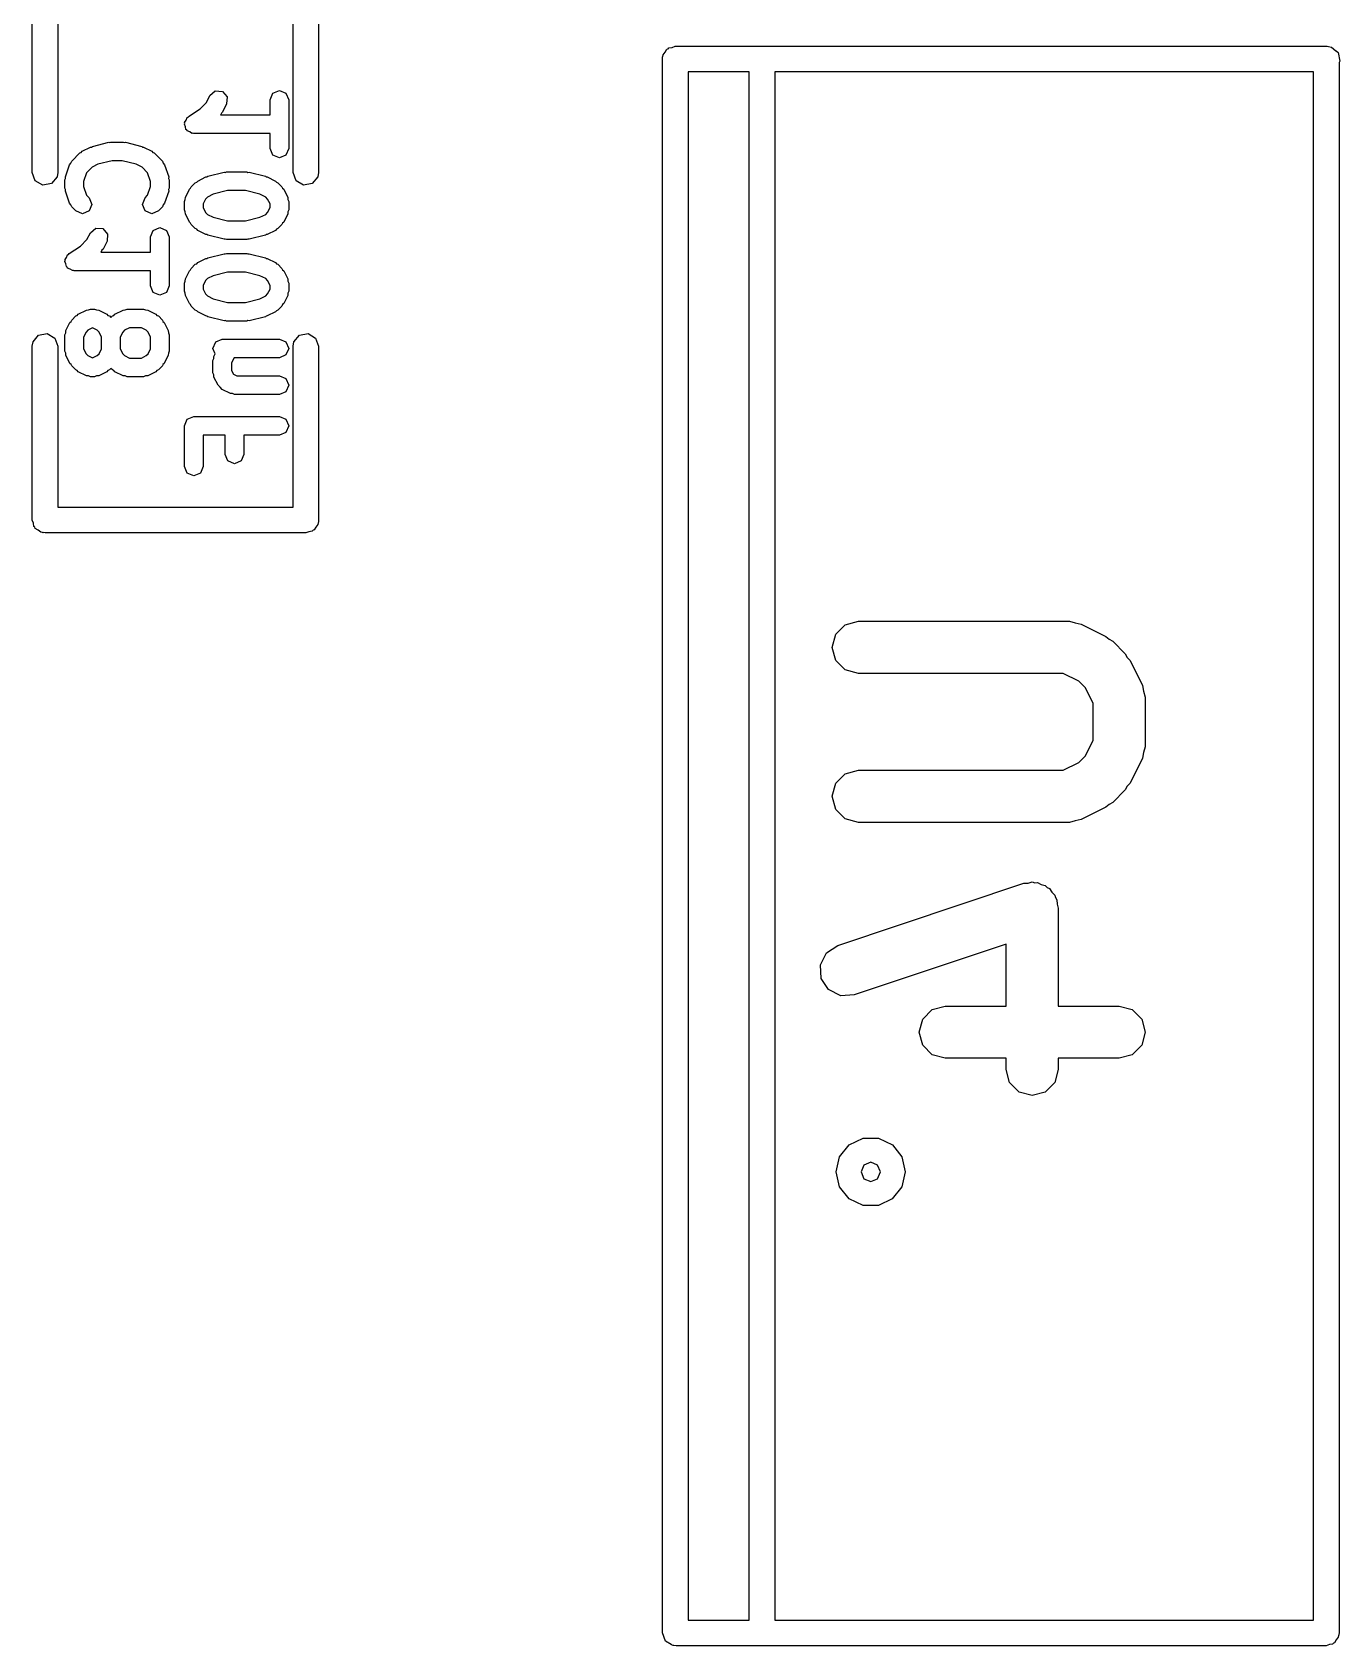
# Model space of a CAD drawing. Extents: x 0.17 to 3, y 0.09 to 2.28.
# Drawn here: x 1.812 to 2.1129, y 0.4759 to 0.8473 of the extents above; entities that cross this region are included whole.
import ezdxf

# ---------------------------------------------------------------- set-up
doc = ezdxf.new("R2010")
doc.units = 0
doc.header["$MEASUREMENT"] = 0
doc.layers.add('BLACK', color=7, linetype='CONTINUOUS')

msp = doc.modelspace()

# ---------------------------------------------------------------- linework, layer by layer
at = {"layer": 'BLACK', "linetype": 'CONTINUOUS'}
for p, q in [((1.81205, 0.815), (1.81205, 0.855)), ((1.81795, 0.852047), (1.81795, 0.815)), ((1.87205, 0.815), (1.87205, 0.852047)), ((1.87795, 0.852818), (1.87795, 0.815)), ((1.95772, 0.8427), (1.9581, 0.843364)), ((1.9581, 0.843364), (1.95835, 0.843455)), ((1.95835, 0.843455), (1.95852, 0.84366)), ((1.95852, 0.84366), (1.95928, 0.843793)), ((1.95928, 0.843793), (1.96, 0.844055)), ((1.96, 0.844055), (2.11, 0.844055)), ((2.11, 0.844055), (2.11029, 0.844005)), ((2.11029, 0.844005), (2.11032, 0.84401)), ((2.11032, 0.84401), (2.11034, 0.843995)), ((2.11034, 0.843995), (2.11101, 0.843877)), ((2.11101, 0.843877), (2.11203, 0.84302)), ((2.11203, 0.84302), (2.11207, 0.843)), ((2.11207, 0.843), (2.11207, 0.842988)), ((2.11207, 0.842988), (2.11256, 0.842579)), ((1.95705, 0.841102), (1.95711, 0.841486)), ((1.95705, 0.478898), (1.95705, 0.841102)), ((1.95709, 0.841615), (1.95716, 0.841729)), ((1.95711, 0.841486), (1.95709, 0.841615)), ((1.95716, 0.841729), (1.95723, 0.842112)), ((1.95723, 0.842112), (1.95772, 0.8427)), ((2.11256, 0.842579), (2.11291, 0.84059)), ((2.11291, 0.84059), (2.11276, 0.840326)), ((2.11276, 0.840326), (2.11276, 0.478898)), ((1.96295, 0.83815), (1.96295, 0.48185)), ((1.97705, 0.83815), (1.96295, 0.83815)), ((1.97705, 0.48185), (1.97705, 0.83815)), ((1.98295, 0.83815), (1.98295, 0.48185)), ((2.10685, 0.83815), (1.98295, 0.83815)), ((2.10685, 0.48185), (2.10685, 0.83815)), ((1.85214, 0.831143), (1.85292, 0.832707)), ((1.85292, 0.832707), (1.85416, 0.833785)), ((1.85416, 0.833785), (1.8558, 0.833668)), ((1.8558, 0.833668), (1.85688, 0.832425)), ((1.85688, 0.832425), (1.85676, 0.830784)), ((1.86676, 0.831745), (1.86739, 0.833266)), ((1.86739, 0.833266), (1.86891, 0.833895)), ((1.86891, 0.833895), (1.87043, 0.833266)), ((1.87043, 0.833266), (1.87106, 0.831745)), ((1.84802, 0.827906), (1.85066, 0.829664)), ((1.85066, 0.829664), (1.85214, 0.831143)), ((1.85542, 0.828349), (1.85534, 0.828267)), ((1.85534, 0.828267), (1.86676, 0.828267)), ((1.85556, 0.828676), (1.85542, 0.828349)), ((1.85583, 0.828908), (1.85556, 0.828676)), ((1.85676, 0.830784), (1.85583, 0.828908)), ((1.86676, 0.828267), (1.86676, 0.831745)), ((1.87106, 0.831745), (1.87106, 0.820488)), ((1.84706, 0.826117), (1.84715, 0.826321)), ((1.8473, 0.825538), (1.84706, 0.826117)), ((1.8471, 0.826538), (1.84745, 0.827058)), ((1.84715, 0.826321), (1.8471, 0.826538)), ((1.84742, 0.824924), (1.8473, 0.825538)), ((1.84761, 0.824801), (1.84742, 0.824924)), ((1.84745, 0.827058), (1.84769, 0.827637)), ((1.84769, 0.824596), (1.84761, 0.824801)), ((1.84769, 0.827637), (1.8479, 0.827722)), ((1.84827, 0.824357), (1.84769, 0.824596)), ((1.8479, 0.827722), (1.84802, 0.827906)), ((1.84879, 0.824008), (1.84827, 0.824357)), ((1.82356, 0.819906), (1.82544, 0.820844)), ((1.82544, 0.820844), (1.82568, 0.820862)), ((1.82568, 0.820862), (1.82588, 0.821007)), ((1.82588, 0.821007), (1.82963, 0.821945)), ((1.82963, 0.821945), (1.8299, 0.821905)), ((1.8299, 0.821905), (1.83015, 0.822009)), ((1.83015, 0.822009), (1.83297, 0.822009)), ((1.83297, 0.822009), (1.83322, 0.821905)), ((1.83322, 0.821905), (1.83349, 0.821945)), ((1.83349, 0.821945), (1.83724, 0.821007)), ((1.83724, 0.821007), (1.83744, 0.820862)), ((1.83744, 0.820862), (1.83768, 0.820844)), ((1.83768, 0.820844), (1.83956, 0.819906)), ((1.84901, 0.824051), (1.84879, 0.824008)), ((1.84921, 0.823967), (1.84901, 0.824051)), ((1.86676, 0.823967), (1.84921, 0.823967)), ((1.86676, 0.820488), (1.86676, 0.823967)), ((1.82061, 0.816787), (1.82094, 0.817165)), ((1.82094, 0.817165), (1.82113, 0.817627)), ((1.82113, 0.817627), (1.82301, 0.819504)), ((1.82301, 0.819504), (1.82333, 0.819639)), ((1.82333, 0.819639), (1.82356, 0.819906)), ((1.83042, 0.817709), (1.82715, 0.816893)), ((1.8327, 0.817709), (1.83042, 0.817709)), ((1.83597, 0.816893), (1.8327, 0.817709)), ((1.83956, 0.819906), (1.83979, 0.819639)), ((1.83979, 0.819639), (1.84012, 0.819504)), ((1.84012, 0.819504), (1.84199, 0.817627)), ((1.84199, 0.817627), (1.84219, 0.817165)), ((1.84219, 0.817165), (1.84251, 0.816787)), ((1.86739, 0.818968), (1.86676, 0.820488)), ((1.86891, 0.818338), (1.86739, 0.818968)), ((1.87043, 0.818968), (1.86891, 0.818338)), ((1.87106, 0.820488), (1.87043, 0.818968)), ((1.81274, 0.813102), (1.81205, 0.815)), ((1.81777, 0.81399), (1.81648, 0.812443)), ((1.81795, 0.815), (1.81777, 0.81399)), ((1.81956, 0.813293), (1.8197, 0.81362)), ((1.81956, 0.811417), (1.81956, 0.813293)), ((1.81967, 0.813973), (1.82061, 0.816787)), ((1.8197, 0.81362), (1.81967, 0.813973)), ((1.82453, 0.814946), (1.82386, 0.812944)), ((1.8258, 0.816216), (1.82453, 0.814946)), ((1.82715, 0.816893), (1.8258, 0.816216)), ((1.83732, 0.816216), (1.83597, 0.816893)), ((1.83859, 0.814946), (1.83732, 0.816216)), ((1.83926, 0.812944), (1.83859, 0.814946)), ((1.84251, 0.816787), (1.84345, 0.813973)), ((1.84345, 0.813973), (1.84343, 0.81362)), ((1.84343, 0.81362), (1.84356, 0.813293)), ((1.84356, 0.813293), (1.84356, 0.811417)), ((1.85013, 0.81303), (1.852, 0.813968)), ((1.852, 0.813968), (1.85225, 0.813986)), ((1.85225, 0.813986), (1.85244, 0.814131)), ((1.85244, 0.814131), (1.8562, 0.815069)), ((1.8562, 0.815069), (1.85646, 0.815029)), ((1.85646, 0.815029), (1.85672, 0.815133)), ((1.85672, 0.815133), (1.86141, 0.815133)), ((1.86141, 0.815133), (1.86166, 0.815029)), ((1.86166, 0.815029), (1.86193, 0.815069)), ((1.86193, 0.815069), (1.86568, 0.814131)), ((1.86568, 0.814131), (1.86588, 0.813986)), ((1.86588, 0.813986), (1.86612, 0.813968)), ((1.86612, 0.813968), (1.868, 0.81303)), ((1.87274, 0.813102), (1.87205, 0.815)), ((1.87777, 0.81399), (1.87648, 0.812443)), ((1.87795, 0.815), (1.87777, 0.81399)), ((1.81449, 0.812092), (1.81274, 0.813102)), ((1.81648, 0.812443), (1.81449, 0.812092)), ((1.8197, 0.81109), (1.81956, 0.811417)), ((1.81967, 0.810737), (1.8197, 0.81109)), ((1.82061, 0.807922), (1.81967, 0.810737)), ((1.82386, 0.812944), (1.82386, 0.811766)), ((1.82386, 0.811766), (1.82453, 0.809764)), ((1.82453, 0.809764), (1.82511, 0.809184)), ((1.83802, 0.809184), (1.83859, 0.809764)), ((1.83859, 0.809764), (1.83926, 0.811766)), ((1.83926, 0.811766), (1.83926, 0.812944)), ((1.84345, 0.810737), (1.84251, 0.807922)), ((1.84356, 0.811417), (1.84343, 0.81109)), ((1.84343, 0.81109), (1.84345, 0.810737)), ((1.84729, 0.809254), (1.84823, 0.811131)), ((1.84823, 0.811131), (1.84849, 0.811362)), ((1.84849, 0.811362), (1.84863, 0.811689)), ((1.84863, 0.811689), (1.84957, 0.812627)), ((1.84957, 0.812627), (1.84989, 0.812763)), ((1.84989, 0.812763), (1.85013, 0.81303)), ((1.85371, 0.810017), (1.85236, 0.80934)), ((1.85698, 0.810833), (1.85371, 0.810017)), ((1.86114, 0.810833), (1.85698, 0.810833)), ((1.86441, 0.810017), (1.86114, 0.810833)), ((1.86576, 0.80934), (1.86441, 0.810017)), ((1.868, 0.81303), (1.86823, 0.812763)), ((1.86823, 0.812763), (1.86856, 0.812627)), ((1.86856, 0.812627), (1.86949, 0.811689)), ((1.86949, 0.811689), (1.86963, 0.811362)), ((1.86963, 0.811362), (1.8699, 0.811131)), ((1.8699, 0.811131), (1.87083, 0.809254)), ((1.87449, 0.812092), (1.87274, 0.813102)), ((1.87648, 0.812443), (1.87449, 0.812092)), ((1.82094, 0.807544), (1.82061, 0.807922)), ((1.82113, 0.807082), (1.82094, 0.807544)), ((1.82207, 0.806144), (1.82113, 0.807082)), ((1.82359, 0.805514), (1.82207, 0.806144)), ((1.82511, 0.806144), (1.82359, 0.805514)), ((1.82511, 0.809184), (1.82574, 0.807664)), ((1.82574, 0.807664), (1.82511, 0.806144)), ((1.83739, 0.807664), (1.83802, 0.809184)), ((1.83802, 0.806144), (1.83739, 0.807664)), ((1.83954, 0.805514), (1.83802, 0.806144)), ((1.84106, 0.806144), (1.83954, 0.805514)), ((1.84199, 0.807082), (1.84106, 0.806144)), ((1.84219, 0.807544), (1.84199, 0.807082)), ((1.84251, 0.807922), (1.84219, 0.807544)), ((1.84706, 0.808293), (1.84725, 0.808755)), ((1.84706, 0.806417), (1.84706, 0.808293)), ((1.84725, 0.805954), (1.84706, 0.806417)), ((1.84725, 0.808755), (1.84729, 0.809254)), ((1.84729, 0.805455), (1.84725, 0.805954)), ((1.85192, 0.808895), (1.85136, 0.807785)), ((1.85136, 0.807785), (1.85136, 0.806924)), ((1.85136, 0.806924), (1.85192, 0.805814)), ((1.85236, 0.80934), (1.85192, 0.808895)), ((1.85192, 0.805814), (1.85236, 0.805369)), ((1.86621, 0.808895), (1.86576, 0.80934)), ((1.86576, 0.805369), (1.86621, 0.805814)), ((1.86676, 0.807785), (1.86621, 0.808895)), ((1.86621, 0.805814), (1.86676, 0.806924)), ((1.86676, 0.806924), (1.86676, 0.807785)), ((1.87083, 0.809254), (1.87087, 0.808755)), ((1.87087, 0.805954), (1.87083, 0.805455)), ((1.87087, 0.808755), (1.87106, 0.808293)), ((1.87106, 0.806417), (1.87087, 0.805954)), ((1.87106, 0.808293), (1.87106, 0.806417)), ((1.82542, 0.801121), (1.82666, 0.802199)), ((1.82666, 0.802199), (1.8283, 0.802082)), ((1.8283, 0.802082), (1.82938, 0.800839)), ((1.83989, 0.80168), (1.84141, 0.802309)), ((1.84141, 0.802309), (1.84293, 0.80168)), ((1.84823, 0.803579), (1.84729, 0.805455)), ((1.84849, 0.803347), (1.84823, 0.803579)), ((1.84863, 0.80302), (1.84849, 0.803347)), ((1.84957, 0.802082), (1.84863, 0.80302)), ((1.84989, 0.801947), (1.84957, 0.802082)), ((1.85236, 0.805369), (1.85371, 0.804693)), ((1.85371, 0.804693), (1.85698, 0.803876)), ((1.85698, 0.803876), (1.86114, 0.803876)), ((1.86114, 0.803876), (1.86441, 0.804693)), ((1.86441, 0.804693), (1.86576, 0.805369)), ((1.86856, 0.802082), (1.86823, 0.801947)), ((1.86949, 0.80302), (1.86856, 0.802082)), ((1.86963, 0.803347), (1.86949, 0.80302)), ((1.8699, 0.803579), (1.86963, 0.803347)), ((1.87083, 0.805455), (1.8699, 0.803579)), ((1.82316, 0.798078), (1.82464, 0.799557)), ((1.82464, 0.799557), (1.82542, 0.801121)), ((1.82926, 0.799198), (1.82833, 0.797322)), ((1.82938, 0.800839), (1.82926, 0.799198)), ((1.83926, 0.800159), (1.83989, 0.80168)), ((1.83926, 0.796681), (1.83926, 0.800159)), ((1.84293, 0.80168), (1.84356, 0.800159)), ((1.84356, 0.800159), (1.84356, 0.788902)), ((1.85013, 0.801679), (1.84989, 0.801947)), ((1.852, 0.800741), (1.85013, 0.801679)), ((1.85225, 0.800724), (1.852, 0.800741)), ((1.85244, 0.800578), (1.85225, 0.800724)), ((1.8562, 0.79964), (1.85244, 0.800578)), ((1.85646, 0.79968), (1.8562, 0.79964)), ((1.85672, 0.799576), (1.85646, 0.79968)), ((1.86141, 0.799576), (1.85672, 0.799576)), ((1.86166, 0.79968), (1.86141, 0.799576)), ((1.86193, 0.79964), (1.86166, 0.79968)), ((1.86568, 0.800578), (1.86193, 0.79964)), ((1.86588, 0.800724), (1.86568, 0.800578)), ((1.86612, 0.800741), (1.86588, 0.800724)), ((1.868, 0.801679), (1.86612, 0.800741)), ((1.86823, 0.801947), (1.868, 0.801679)), ((1.81956, 0.794531), (1.81965, 0.794735)), ((1.8196, 0.794953), (1.81995, 0.795473)), ((1.81965, 0.794735), (1.8196, 0.794953)), ((1.81995, 0.795473), (1.82019, 0.796051)), ((1.82019, 0.796051), (1.8204, 0.796136)), ((1.8204, 0.796136), (1.82052, 0.79632)), ((1.82052, 0.79632), (1.82316, 0.798078)), ((1.82792, 0.796763), (1.82784, 0.796681)), ((1.82784, 0.796681), (1.83926, 0.796681)), ((1.82806, 0.79709), (1.82792, 0.796763)), ((1.82833, 0.797322), (1.82806, 0.79709)), ((1.85013, 0.794268), (1.852, 0.795206)), ((1.852, 0.795206), (1.85225, 0.795224)), ((1.85225, 0.795224), (1.85244, 0.795369)), ((1.85244, 0.795369), (1.8562, 0.796307)), ((1.8562, 0.796307), (1.85646, 0.796267)), ((1.85646, 0.796267), (1.85672, 0.796371)), ((1.85672, 0.796371), (1.86141, 0.796371)), ((1.86141, 0.796371), (1.86166, 0.796267)), ((1.86166, 0.796267), (1.86193, 0.796307)), ((1.86193, 0.796307), (1.86568, 0.795369)), ((1.86568, 0.795369), (1.86588, 0.795224)), ((1.86588, 0.795224), (1.86612, 0.795206)), ((1.86612, 0.795206), (1.868, 0.794268)), ((1.8198, 0.793952), (1.81956, 0.794531)), ((1.81992, 0.793338), (1.8198, 0.793952)), ((1.82011, 0.793215), (1.81992, 0.793338)), ((1.82019, 0.793011), (1.82011, 0.793215)), ((1.82077, 0.792771), (1.82019, 0.793011)), ((1.82129, 0.792423), (1.82077, 0.792771)), ((1.82151, 0.792466), (1.82129, 0.792423)), ((1.82171, 0.792381), (1.82151, 0.792466)), ((1.83926, 0.792381), (1.82171, 0.792381)), ((1.83926, 0.788902), (1.83926, 0.792381)), ((1.84729, 0.790492), (1.84823, 0.792369)), ((1.84823, 0.792369), (1.84849, 0.792601)), ((1.84849, 0.792601), (1.84863, 0.792927)), ((1.84863, 0.792927), (1.84957, 0.793865)), ((1.84957, 0.793865), (1.84989, 0.794001)), ((1.84989, 0.794001), (1.85013, 0.794268)), ((1.85371, 0.791255), (1.85236, 0.790578)), ((1.85698, 0.792071), (1.85371, 0.791255)), ((1.86114, 0.792071), (1.85698, 0.792071)), ((1.86441, 0.791255), (1.86114, 0.792071)), ((1.86576, 0.790578), (1.86441, 0.791255)), ((1.868, 0.794268), (1.86823, 0.794001)), ((1.86823, 0.794001), (1.86856, 0.793865)), ((1.86856, 0.793865), (1.86949, 0.792927)), ((1.86949, 0.792927), (1.86963, 0.7926)), ((1.86963, 0.7926), (1.8699, 0.792369)), ((1.8699, 0.792369), (1.87083, 0.790492)), ((1.83989, 0.787382), (1.83926, 0.788902)), ((1.84141, 0.786752), (1.83989, 0.787382)), ((1.84293, 0.787382), (1.84141, 0.786752)), ((1.84356, 0.788902), (1.84293, 0.787382)), ((1.84706, 0.789531), (1.84725, 0.789993)), ((1.84706, 0.787655), (1.84706, 0.789531)), ((1.84725, 0.787192), (1.84706, 0.787655)), ((1.84725, 0.789993), (1.84729, 0.790492)), ((1.85192, 0.790134), (1.85136, 0.789023)), ((1.85136, 0.789023), (1.85136, 0.788162)), ((1.85136, 0.788162), (1.85192, 0.787052)), ((1.85236, 0.790578), (1.85192, 0.790134)), ((1.86621, 0.790134), (1.86576, 0.790578)), ((1.86676, 0.789023), (1.86621, 0.790134)), ((1.86621, 0.787052), (1.86676, 0.788162)), ((1.86676, 0.788162), (1.86676, 0.789023)), ((1.87083, 0.790492), (1.87087, 0.789993)), ((1.87087, 0.789993), (1.87106, 0.789531)), ((1.87106, 0.787655), (1.87087, 0.787192)), ((1.87106, 0.789531), (1.87106, 0.787655)), ((1.825, 0.783356), (1.82546, 0.783548)), ((1.82546, 0.783548), (1.8264, 0.783548)), ((1.8264, 0.783548), (1.82686, 0.783356)), ((1.83344, 0.783356), (1.83391, 0.783548)), ((1.83391, 0.783548), (1.83766, 0.783548)), ((1.83766, 0.783548), (1.83812, 0.783356)), ((1.84729, 0.786693), (1.84725, 0.787192)), ((1.84823, 0.784817), (1.84729, 0.786693)), ((1.84849, 0.784585), (1.84823, 0.784817)), ((1.84863, 0.784258), (1.84849, 0.784585)), ((1.84957, 0.78332), (1.84863, 0.784258)), ((1.85192, 0.787052), (1.85236, 0.786607)), ((1.85236, 0.786607), (1.85371, 0.785931)), ((1.85371, 0.785931), (1.85698, 0.785114)), ((1.85698, 0.785114), (1.86114, 0.785114)), ((1.86114, 0.785114), (1.86441, 0.785931)), ((1.86441, 0.785931), (1.86576, 0.786607)), ((1.86576, 0.786607), (1.86621, 0.787052)), ((1.86949, 0.784258), (1.86856, 0.78332)), ((1.86963, 0.784585), (1.86949, 0.784258)), ((1.8699, 0.784817), (1.86963, 0.784585)), ((1.87083, 0.786693), (1.8699, 0.784817)), ((1.87087, 0.787192), (1.87083, 0.786693)), ((1.81979, 0.778607), (1.82073, 0.780483)), ((1.82073, 0.780483), (1.82099, 0.780715)), ((1.82099, 0.780715), (1.82113, 0.781042)), ((1.82113, 0.781042), (1.82207, 0.78198)), ((1.82207, 0.78198), (1.82239, 0.782115)), ((1.82239, 0.782115), (1.82263, 0.782382)), ((1.82263, 0.782382), (1.8245, 0.783321)), ((1.8245, 0.783321), (1.825, 0.783356)), ((1.82686, 0.783356), (1.82736, 0.783321)), ((1.82736, 0.783321), (1.82924, 0.782383)), ((1.82924, 0.782383), (1.82947, 0.782115)), ((1.82947, 0.782115), (1.8298, 0.78198)), ((1.8298, 0.78198), (1.83015, 0.781624)), ((1.83015, 0.781624), (1.83051, 0.78198)), ((1.83051, 0.78198), (1.83084, 0.782115)), ((1.83084, 0.782115), (1.83107, 0.782382)), ((1.83107, 0.782382), (1.83295, 0.783321)), ((1.83295, 0.783321), (1.83344, 0.783356)), ((1.83812, 0.783356), (1.83862, 0.783321)), ((1.83862, 0.783321), (1.8405, 0.782383)), ((1.8405, 0.782383), (1.84073, 0.782115)), ((1.84073, 0.782115), (1.84106, 0.78198)), ((1.84106, 0.78198), (1.84199, 0.781042)), ((1.84199, 0.781042), (1.84213, 0.780715)), ((1.84213, 0.780715), (1.8424, 0.780483)), ((1.8424, 0.780483), (1.84333, 0.778607)), ((1.84989, 0.783185), (1.84957, 0.78332)), ((1.85013, 0.782917), (1.84989, 0.783185)), ((1.852, 0.781979), (1.85013, 0.782917)), ((1.85225, 0.781962), (1.852, 0.781979)), ((1.85244, 0.781817), (1.85225, 0.781962)), ((1.8562, 0.780878), (1.85244, 0.781817)), ((1.85646, 0.780919), (1.8562, 0.780878)), ((1.85672, 0.780814), (1.85646, 0.780919)), ((1.86141, 0.780814), (1.85672, 0.780814)), ((1.86166, 0.780919), (1.86141, 0.780814)), ((1.86193, 0.780878), (1.86166, 0.780919)), ((1.86568, 0.781817), (1.86193, 0.780878)), ((1.86588, 0.781962), (1.86568, 0.781817)), ((1.86612, 0.781979), (1.86588, 0.781962)), ((1.868, 0.782917), (1.86612, 0.781979)), ((1.86823, 0.783185), (1.868, 0.782917)), ((1.86856, 0.78332), (1.86823, 0.783185)), ((1.81223, 0.77601), (1.81352, 0.777557)), ((1.81352, 0.777557), (1.81551, 0.777908)), ((1.81551, 0.777908), (1.81726, 0.776898)), ((1.81726, 0.776898), (1.81795, 0.775)), ((1.81956, 0.777645), (1.81975, 0.778108)), ((1.81956, 0.773893), (1.81956, 0.777645)), ((1.81975, 0.778108), (1.81979, 0.778607)), ((1.82442, 0.778248), (1.82386, 0.777138)), ((1.82386, 0.777138), (1.82386, 0.7744)), ((1.82486, 0.778693), (1.82442, 0.778248)), ((1.82593, 0.779228), (1.82486, 0.778693)), ((1.827, 0.778693), (1.82593, 0.779228)), ((1.82745, 0.778248), (1.827, 0.778693)), ((1.828, 0.777138), (1.82745, 0.778248)), ((1.828, 0.7744), (1.828, 0.777138)), ((1.83286, 0.778248), (1.8323, 0.777138)), ((1.8323, 0.777138), (1.8323, 0.7744)), ((1.8333, 0.778693), (1.83286, 0.778248)), ((1.83441, 0.779248), (1.8333, 0.778693)), ((1.83715, 0.779248), (1.83441, 0.779248)), ((1.83826, 0.778692), (1.83715, 0.779248)), ((1.83871, 0.778248), (1.83826, 0.778692)), ((1.83926, 0.777138), (1.83871, 0.778248)), ((1.83926, 0.7744), (1.83926, 0.777138)), ((1.84333, 0.778607), (1.84337, 0.778108)), ((1.84337, 0.778108), (1.84356, 0.777645)), ((1.84356, 0.777645), (1.84356, 0.773893)), ((1.85426, 0.776042), (1.85578, 0.776671)), ((1.85578, 0.776671), (1.86891, 0.776671)), ((1.86891, 0.776671), (1.87043, 0.776042)), ((1.87223, 0.77601), (1.87352, 0.777557)), ((1.87352, 0.777557), (1.87551, 0.777908)), ((1.87551, 0.777908), (1.87726, 0.776898)), ((1.87726, 0.776898), (1.87795, 0.775)), ((1.81205, 0.775), (1.81223, 0.77601)), ((1.81205, 0.735), (1.81205, 0.775)), ((1.81795, 0.775), (1.81795, 0.737953)), ((1.81975, 0.77343), (1.81956, 0.773893)), ((1.81979, 0.772931), (1.81975, 0.77343)), ((1.82073, 0.771055), (1.81979, 0.772931)), ((1.82386, 0.7744), (1.82442, 0.77329)), ((1.82442, 0.77329), (1.82486, 0.772846)), ((1.82486, 0.772846), (1.82593, 0.77231)), ((1.82593, 0.77231), (1.827, 0.772846)), ((1.827, 0.772846), (1.82745, 0.77329)), ((1.82745, 0.77329), (1.828, 0.7744)), ((1.8323, 0.7744), (1.83286, 0.77329)), ((1.83286, 0.77329), (1.8333, 0.772846)), ((1.8333, 0.772846), (1.83441, 0.77229)), ((1.83715, 0.77229), (1.83826, 0.772846)), ((1.83826, 0.772846), (1.83871, 0.77329)), ((1.83871, 0.77329), (1.83926, 0.7744)), ((1.84333, 0.772931), (1.8424, 0.771055)), ((1.84337, 0.77343), (1.84333, 0.772931)), ((1.84356, 0.773893), (1.84337, 0.77343)), ((1.85363, 0.774521), (1.85426, 0.776042)), ((1.85415, 0.77326), (1.85363, 0.774521)), ((1.85382, 0.772169), (1.85386, 0.772669)), ((1.85386, 0.772669), (1.85415, 0.77326)), ((1.85855, 0.772371), (1.85848, 0.77231)), ((1.86891, 0.772371), (1.85855, 0.772371)), ((1.87043, 0.773001), (1.86891, 0.772371)), ((1.87043, 0.776042), (1.87106, 0.774521)), ((1.87106, 0.774521), (1.87043, 0.773001)), ((1.87205, 0.775), (1.87223, 0.77601)), ((1.87205, 0.737953), (1.87205, 0.775)), ((1.87795, 0.775), (1.87795, 0.735)), ((1.82099, 0.770823), (1.82073, 0.771055)), ((1.82113, 0.770496), (1.82099, 0.770823)), ((1.82207, 0.769558), (1.82113, 0.770496)), ((1.82239, 0.769423), (1.82207, 0.769558)), ((1.82263, 0.769156), (1.82239, 0.769423)), ((1.8245, 0.768217), (1.82263, 0.769156)), ((1.82924, 0.769156), (1.82736, 0.768217)), ((1.82947, 0.769423), (1.82924, 0.769156)), ((1.8298, 0.769558), (1.82947, 0.769423)), ((1.83015, 0.769914), (1.8298, 0.769558)), ((1.83051, 0.769558), (1.83015, 0.769914)), ((1.83084, 0.769423), (1.83051, 0.769558)), ((1.83107, 0.769156), (1.83084, 0.769423)), ((1.83295, 0.768217), (1.83107, 0.769156)), ((1.83441, 0.77229), (1.83715, 0.77229)), ((1.8405, 0.769156), (1.83862, 0.768217)), ((1.84073, 0.769423), (1.8405, 0.769156)), ((1.84106, 0.769558), (1.84073, 0.769423)), ((1.84199, 0.770496), (1.84106, 0.769558)), ((1.84213, 0.770823), (1.84199, 0.770496)), ((1.8424, 0.771055), (1.84213, 0.770823)), ((1.85363, 0.771707), (1.85382, 0.772169)), ((1.85363, 0.768893), (1.85363, 0.771707)), ((1.85382, 0.76843), (1.85363, 0.768893)), ((1.85848, 0.77231), (1.85793, 0.7712)), ((1.85793, 0.7712), (1.85793, 0.7694)), ((1.85793, 0.7694), (1.85832, 0.768619)), ((1.825, 0.768182), (1.8245, 0.768217)), ((1.82546, 0.76799), (1.825, 0.768182)), ((1.8264, 0.76799), (1.82546, 0.76799)), ((1.82686, 0.768182), (1.8264, 0.76799)), ((1.82736, 0.768217), (1.82686, 0.768182)), ((1.83344, 0.768182), (1.83295, 0.768217)), ((1.83391, 0.76799), (1.83344, 0.768182)), ((1.83766, 0.76799), (1.83391, 0.76799)), ((1.83812, 0.768182), (1.83766, 0.76799)), ((1.83862, 0.768217), (1.83812, 0.768182)), ((1.85386, 0.767931), (1.85382, 0.76843)), ((1.85479, 0.766055), (1.85386, 0.767931)), ((1.85531, 0.765609), (1.85479, 0.766055)), ((1.85576, 0.765094), (1.85531, 0.765609)), ((1.85763, 0.764156), (1.85576, 0.765094)), ((1.85832, 0.768619), (1.8591, 0.768229)), ((1.8591, 0.768229), (1.86891, 0.768229)), ((1.86891, 0.768229), (1.87043, 0.767599)), ((1.87043, 0.767599), (1.87106, 0.766079)), ((1.87106, 0.766079), (1.87043, 0.764558)), ((1.85813, 0.76412), (1.85763, 0.764156)), ((1.85859, 0.763929), (1.85813, 0.76412)), ((1.86891, 0.763929), (1.85859, 0.763929)), ((1.87043, 0.764558), (1.86891, 0.763929)), ((1.84706, 0.756698), (1.84769, 0.758218)), ((1.84769, 0.758218), (1.84921, 0.758848)), ((1.84921, 0.758848), (1.86891, 0.758848)), ((1.86891, 0.758848), (1.87043, 0.758218)), ((1.87043, 0.758218), (1.87106, 0.756698)), ((1.84706, 0.747317), (1.84706, 0.756698)), ((1.85644, 0.754548), (1.85136, 0.754548)), ((1.85136, 0.754548), (1.85136, 0.747317)), ((1.85644, 0.750131), (1.85644, 0.754548)), ((1.86891, 0.754548), (1.86074, 0.754548)), ((1.86074, 0.754548), (1.86074, 0.750131)), ((1.87043, 0.755177), (1.86891, 0.754548)), ((1.87106, 0.756698), (1.87043, 0.755177)), ((1.85707, 0.748611), (1.85644, 0.750131)), ((1.86074, 0.750131), (1.86011, 0.748611)), ((1.84769, 0.745796), (1.84706, 0.747317)), ((1.85136, 0.747317), (1.85073, 0.745796)), ((1.85859, 0.747981), (1.85707, 0.748611)), ((1.86011, 0.748611), (1.85859, 0.747981)), ((1.84921, 0.745167), (1.84769, 0.745796)), ((1.85073, 0.745796), (1.84921, 0.745167)), ((1.81795, 0.737953), (1.87205, 0.737953)), ((1.81231, 0.734279), (1.81205, 0.735)), ((1.81244, 0.733524), (1.81231, 0.734279)), ((1.81265, 0.733352), (1.81244, 0.733524)), ((1.81274, 0.733102), (1.81265, 0.733352)), ((1.8134, 0.732718), (1.81274, 0.733102)), ((1.81399, 0.732225), (1.8134, 0.732718)), ((1.81437, 0.732158), (1.81399, 0.732225)), ((1.81449, 0.732092), (1.81437, 0.732158)), ((1.81462, 0.732115), (1.81449, 0.732092)), ((1.815, 0.732047), (1.81462, 0.732115)), ((1.875, 0.732047), (1.815, 0.732047)), ((1.87572, 0.73231), (1.875, 0.732047)), ((1.87648, 0.732443), (1.87572, 0.73231)), ((1.87665, 0.732647), (1.87648, 0.732443)), ((1.8769, 0.732738), (1.87665, 0.732647)), ((1.87728, 0.733402), (1.8769, 0.732738)), ((1.87777, 0.73399), (1.87728, 0.733402)), ((1.87784, 0.734374), (1.87777, 0.73399)), ((1.87791, 0.734487), (1.87784, 0.734374)), ((1.87795, 0.735), (1.87789, 0.734616)), ((1.87789, 0.734616), (1.87791, 0.734487)), ((1.99695, 0.708714), (1.99914, 0.71091)), ((1.99914, 0.71091), (2.00214, 0.711714)), ((2.00214, 0.711714), (2.05071, 0.711714)), ((2.05071, 0.711714), (2.05205, 0.711357)), ((2.05205, 0.711357), (2.0534, 0.711081)), ((2.0534, 0.711081), (2.05911, 0.708224)), ((1.99614, 0.705714), (1.99695, 0.708714)), ((1.99695, 0.702714), (1.99614, 0.705714)), ((2.05911, 0.708224), (2.05983, 0.707583)), ((2.05983, 0.707583), (2.06067, 0.7071)), ((2.06067, 0.7071), (2.06353, 0.704243)), ((1.99914, 0.700518), (1.99695, 0.702714)), ((2.06353, 0.704243), (2.06401, 0.703406)), ((2.06401, 0.703406), (2.06465, 0.702683)), ((2.06465, 0.702683), (2.06751, 0.696969)), ((2.00214, 0.699714), (1.99914, 0.700518)), ((2.0493, 0.699714), (2.00214, 0.699714)), ((2.05287, 0.697926), (2.0493, 0.699714)), ((2.05435, 0.696446), (2.05287, 0.697926)), ((2.05614, 0.692869), (2.05435, 0.696446)), ((2.06751, 0.696969), (2.06779, 0.695618)), ((2.06779, 0.695618), (2.06814, 0.694286)), ((2.05614, 0.684274), (2.05614, 0.692869)), ((2.06814, 0.694286), (2.06814, 0.682857)), ((2.05435, 0.680697), (2.05614, 0.684274)), ((2.05287, 0.679217), (2.05435, 0.680697)), ((2.06751, 0.680174), (2.06465, 0.67446)), ((2.06779, 0.681525), (2.06751, 0.680174)), ((2.06814, 0.682857), (2.06779, 0.681525)), ((1.99695, 0.674429), (1.99914, 0.676625)), ((1.99914, 0.676625), (2.00214, 0.677429)), ((2.00214, 0.677429), (2.0493, 0.677429)), ((2.0493, 0.677429), (2.05287, 0.679217)), ((1.99614, 0.671429), (1.99695, 0.674429)), ((2.06353, 0.6729), (2.06067, 0.670043)), ((2.06401, 0.673737), (2.06353, 0.6729)), ((2.06465, 0.67446), (2.06401, 0.673737)), ((1.99695, 0.668429), (1.99614, 0.671429)), ((1.99914, 0.666232), (1.99695, 0.668429)), ((2.05911, 0.668919), (2.0534, 0.666062)), ((2.05983, 0.66956), (2.05911, 0.668919)), ((2.06067, 0.670043), (2.05983, 0.66956)), ((2.00214, 0.665429), (1.99914, 0.666232)), ((2.05071, 0.665429), (2.00214, 0.665429)), ((2.05205, 0.665785), (2.05071, 0.665429)), ((2.0534, 0.666062), (2.05205, 0.665785)), ((1.99739, 0.637121), (2.04025, 0.651406)), ((2.04025, 0.651406), (2.04121, 0.651464)), ((2.04121, 0.651464), (2.04214, 0.651714)), ((2.04214, 0.651714), (2.04273, 0.651556)), ((2.04273, 0.651556), (2.04335, 0.651592)), ((2.04335, 0.651592), (2.04421, 0.65116)), ((2.04421, 0.65116), (2.04514, 0.65091)), ((2.04514, 0.65091), (2.04558, 0.650477)), ((2.04558, 0.650477), (2.04612, 0.650203)), ((2.04612, 0.650203), (2.04666, 0.649397)), ((2.04666, 0.649397), (2.04734, 0.648714)), ((2.04734, 0.648714), (2.0475, 0.648123)), ((2.0475, 0.648123), (2.04783, 0.647612)), ((2.04783, 0.647612), (2.04789, 0.646647)), ((2.04789, 0.646647), (2.04814, 0.645714)), ((2.04814, 0.645714), (2.04814, 0.623143)), ((1.99341, 0.632631), (1.9948, 0.635409)), ((1.9948, 0.635409), (1.99739, 0.637121)), ((2.03614, 0.63739), (2.00118, 0.625736)), ((2.03614, 0.623143), (2.03614, 0.63739)), ((1.99359, 0.629531), (1.99341, 0.632631)), ((1.9953, 0.626939), (1.99359, 0.629531)), ((1.99808, 0.62555), (1.9953, 0.626939)), ((2.00118, 0.625736), (1.99808, 0.62555)), ((2.01614, 0.617143), (2.01695, 0.620143)), ((2.01695, 0.620143), (2.01914, 0.622339)), ((2.01914, 0.622339), (2.02214, 0.623143)), ((2.02214, 0.623143), (2.03614, 0.623143)), ((2.04814, 0.623143), (2.06214, 0.623143)), ((2.06214, 0.623143), (2.06514, 0.622339)), ((2.06514, 0.622339), (2.06734, 0.620143)), ((2.06734, 0.620143), (2.06814, 0.617143)), ((2.01695, 0.614143), (2.01614, 0.617143)), ((2.06814, 0.617143), (2.06734, 0.614143)), ((2.01914, 0.611947), (2.01695, 0.614143)), ((2.06734, 0.614143), (2.06514, 0.611947)), ((2.02214, 0.611143), (2.01914, 0.611947)), ((2.03614, 0.611143), (2.02214, 0.611143)), ((2.03614, 0.608571), (2.03614, 0.611143)), ((2.06214, 0.611143), (2.04814, 0.611143)), ((2.04814, 0.611143), (2.04814, 0.608571)), ((2.06514, 0.611947), (2.06214, 0.611143)), ((2.03695, 0.605571), (2.03614, 0.608571)), ((2.03914, 0.603375), (2.03695, 0.605571)), ((2.04734, 0.605571), (2.04514, 0.603375)), ((2.04814, 0.608571), (2.04734, 0.605571)), ((2.04214, 0.602571), (2.03914, 0.603375)), ((2.04514, 0.603375), (2.04214, 0.602571)), ((1.99784, 0.588461), (2.00005, 0.591224)), ((2.00005, 0.591224), (2.00324, 0.592755)), ((2.00324, 0.592755), (2.00678, 0.592752)), ((2.00678, 0.592752), (2.00996, 0.591215)), ((2.00996, 0.591215), (2.01217, 0.588449)), ((1.99705, 0.585014), (1.99784, 0.588461)), ((2.005, 0.587216), (2.00343, 0.586567)), ((2.00657, 0.586567), (2.005, 0.587216)), ((2.01217, 0.588449), (2.01295, 0.585)), ((1.99705, 0.585), (1.99705, 0.585014)), ((1.99783, 0.581564), (1.99705, 0.585)), ((2.00343, 0.586567), (2.00278, 0.585)), ((2.00278, 0.585), (2.00343, 0.583433)), ((2.00343, 0.583433), (2.005, 0.582784)), ((2.005, 0.582784), (2.00657, 0.583433)), ((2.00722, 0.585), (2.00657, 0.586567)), ((2.00657, 0.583433), (2.00722, 0.585)), ((2.01295, 0.584972), (2.01215, 0.581526)), ((2.01295, 0.585), (2.01295, 0.584972)), ((2.00003, 0.578793), (1.99783, 0.581564)), ((2.01215, 0.581526), (2.00994, 0.578767)), ((2.00321, 0.577251), (2.00003, 0.578793)), ((2.00675, 0.577242), (2.00321, 0.577251)), ((2.00994, 0.578767), (2.00675, 0.577242)), ((1.96295, 0.48185), (1.97705, 0.48185)), ((1.98295, 0.48185), (2.10685, 0.48185)), ((1.95774, 0.477), (1.95705, 0.478898)), ((1.95903, 0.476252), (1.95774, 0.477)), ((1.95919, 0.476123), (1.95903, 0.476252)), ((1.95929, 0.476105), (1.95919, 0.476123)), ((1.95949, 0.47599), (1.95929, 0.476105)), ((1.95971, 0.47603), (1.95949, 0.47599)), ((1.9602, 0.475945), (1.95971, 0.47603)), ((2.1098, 0.475945), (1.9602, 0.475945)), ((2.11052, 0.476207), (2.1098, 0.475945)), ((2.11128, 0.47634), (2.11052, 0.476207)), ((2.11145, 0.476545), (2.11128, 0.47634)), ((2.1117, 0.476636), (2.11145, 0.476545)), ((2.11208, 0.4773), (2.1117, 0.476636)), ((2.11258, 0.477888), (2.11208, 0.4773)), ((2.11265, 0.478271), (2.11258, 0.477888)), ((2.11271, 0.478385), (2.11265, 0.478271)), ((2.11276, 0.478898), (2.11269, 0.478514)), ((2.11269, 0.478514), (2.11271, 0.478385))]:
    msp.add_line(p, q, dxfattribs=at)

doc.saveas('drawing.dxf')
